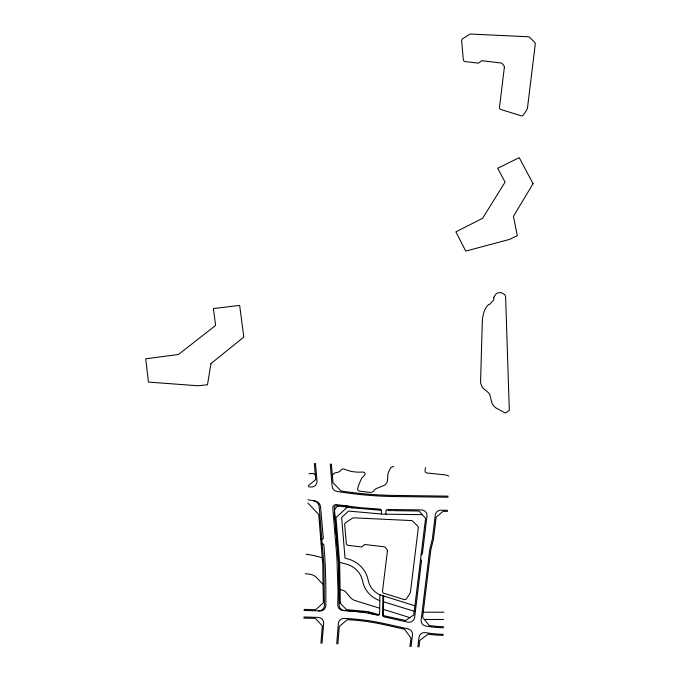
<?xml version="1.0" encoding="UTF-8"?>
<svg xmlns="http://www.w3.org/2000/svg" width="681" height="681" viewBox="0 0 681 681"><rect width="100%" height="100%" fill="white"/><g stroke="black" fill="none" stroke-linecap="round" stroke-linejoin="round"><path stroke-width="1.02" d="M382.892 595.722L382.586 615.037A1.881 1.813 4.2 0 0 384.075 616.841L407.757 622.128A5.652 5.439 4.2 0 0 414.618 617.488L421.496 561.144A3.013 2.903 4.2 0 0 421.496 560.472L420.594 559.212M383.335 615.573L383.641 595.96M422.28 514.666L382.756 514.146L348.587 511.073L341.649 517.407L345.02 558.148L347.812 558.888A28.253 27.197 4.2 0 1 367.987 579.276L368.387 581.14A20.719 19.945 4.2 0 0 379.913 594.811L379.598 613.581A1.881 1.813 4.2 0 1 377.172 615.241L373.809 614.271M340.304 603.264L339.691 563.851L335.997 517.56L347.284 507.243L349.404 507.524M381.36 513.917L381.471 511.014A1.881 1.813 4.2 0 0 379.683 509.116L360.87 507.72L342.151 505.43A6.776 6.529 4.2 0 0 334.414 512.393L337.325 546.06M385.838 514.095L385.991 511.227A1.881 1.813 4.2 0 1 387.889 509.499L421.437 509.941A5.652 5.439 4.2 0 1 427.004 516.045L422.458 553.227A3.005 2.886 4.2 0 1 422.305 553.874L421.122 554.87M336.737 643.826L338.346 623.507A5.652 5.439 4.2 0 1 344.194 618.416A222.61 214.302 4.2 0 1 385.318 623.796L408.132 628.903A5.652 5.439 4.2 0 1 412.49 634.871L411.052 646.652M337.87 643.868L339.291 626.486L347.31 619.65A221.478 213.213 4.2 0 1 385.071 624.86L404.497 629.21L410.966 638.046L409.919 646.601M320.904 643.222L322.343 625.907L315.337 618.391L303.794 618.093M322.036 643.264L323.654 623.2A5.652 5.439 4.2 0 0 318.206 617.412L303.828 617.003M425.429 467.617L425.063 470.58A2.256 2.179 4.2 0 0 426.996 472.997L443.51 474.717A14.31 13.782 4.2 0 1 448.822 476.028M417.853 646.907L419.019 637.331A5.652 5.439 4.2 0 1 425.582 632.64A116.391 112.05 4.2 0 0 443.237 634.309M418.985 646.95L419.777 640.438L428.128 634.139A117.515 113.131 4.2 0 0 443.203 635.39M332.337 475.151L333.69 473.789A3.763 3.626 4.2 0 1 336.005 472.708A7.534 7.253 4.2 0 0 341.07 470.06A3.013 2.903 4.2 0 1 344.646 469.252A33.897 32.637 4.2 0 0 358.972 472.146L363.152 472.078A1.881 1.813 4.2 0 1 364.573 475.134L362.539 477.236A7.534 7.253 4.2 0 0 361.092 479.415L358.904 484.583A11.296 10.879 4.2 0 0 358.453 485.842L357.721 488.464A2.256 2.179 4.2 0 0 359.653 491.205L370.192 492.38A3.763 3.626 4.2 0 0 373.401 491.222L375.129 489.384A3.763 3.626 4.2 0 1 376.482 488.464L383.352 485.757A6.776 6.529 4.2 0 0 387.506 480.207L388 473.491L390.8 467.464L393.797 466.417M320.87 539.182L322.411 539.029A1.141 1.098 4.2 0 0 323.305 538.101L320.504 506.596A6.776 6.529 4.2 0 0 314.903 500.961L307.965 499.794M423.224 612.228L444.021 612.21M424.382 619.48L443.765 619.463M304.101 609.393L315.771 609.699L323.364 602.753L322.768 564.566L318.734 514.461L307.846 503.012M304.058 610.482L319.985 610.951A5.652 5.439 4.2 0 0 325.824 605.647C325.986 585.328 325.705 564.932 323.833 544.681L323.313 544.059L321.279 543.932M308.885 473.635L311.047 473.661A4.06 3.907 4.2 0 1 315.294 474.725M448.107 496.143L394.716 495.445A368.753 354.997 4.2 0 1 341.002 490.95L332.975 482.633L331.375 464.042M448.072 497.232L394.708 496.534A369.877 356.078 4.2 0 1 336.874 491.393A5.652 5.439 4.2 0 1 332.175 486.455L330.234 463.999M447.613 510.282L440.947 510.197A5.652 5.439 4.2 0 0 435.287 514.972L432.358 538.986L429.728 549.627L421.139 620.025A5.652 5.439 4.2 0 0 425.744 626.035A109.607 105.521 4.2 0 0 443.467 627.78M447.57 511.371L443.093 511.312L436.163 517.16L433.474 539.182L430.843 549.822L422.612 617.258L429.192 625.498A108.475 104.431 4.2 0 0 443.51 626.69M393.695 510.665L418.934 510.997L425.591 518.292L413.784 614.96L405.561 620.519L382.628 615.428M392.35 510.639L392.801 510.648M391.447 510.622L388.306 510.546M386.876 510.503L386.348 510.486M381.351 510.282L351.532 507.788M346.314 610.661L343.181 610.508A5.652 5.439 4.2 0 1 337.75 604.89L338.057 592.07L336.891 557.271L332.771 508.06A3.388 3.26 4.2 0 1 336.686 504.587L342.654 505.506M347.497 610.729L360.811 611.844M305.352 573.751L309.574 574.202A11.296 10.879 4.2 0 1 316.776 577.777L321.228 582.553A11.296 10.879 4.2 0 0 323.432 584.383M361.943 611.972L373.903 614.305M352.239 507.839L336.55 505.77A2.094 2.017 4.2 0 0 334.294 507.405L338.593 564.447L339.138 604.975A5.652 5.439 4.2 0 0 344.535 610.568L366.701 612.559M348.629 506.323L349.489 506.434M347.778 506.213L346.067 505.983M345.216 505.864L343.505 505.625M308.467 485.536L315.72 479.62L314.324 463.395M308.425 486.634L310.425 486.966A5.652 5.439 4.2 0 0 316.988 481.186L315.456 463.438M414.244 611.24L383.548 601.808M368.583 612.866L369.4 613.079M369.809 613.189L371.043 613.513M322.368 557.756L318.053 556.607A94.165 90.65 4.2 0 0 306.041 554.215M339.615 562.344L346.331 564.132A22.601 21.758 4.2 0 1 362.65 581.242A26.363 25.384 4.2 0 0 379.802 600.633M371.451 613.624L372.677 613.956M379.147 614.696L368.387 611.691L346.391 609.572L339.419 602.345L339.547 592.266M414.908 605.801L379.913 594.811M379.683 608.218L355.32 600.642A11.296 10.879 4.2 0 1 349.821 596.931L346.34 592.606A7.534 7.253 4.2 0 0 340.56 589.789M383.429 609.384L409.868 617.607M337.691 548.699L338.423 557.501M338.406 557.748L339.53 592.513M318.58 610.891A5.652 5.439 4.2 0 0 324.42 605.63L323.943 565.4L319.193 506.655A6.776 6.529 4.2 0 0 313.558 500.731M493.895 297.231L493.861 299.742L489.724 304.313L488.779 304.433C484.191 308.331 482.838 315.039 482.31 320.828L480.548 382.739L481.578 385.795L483.433 388.596L487.153 391.405L489.733 394.333L491.963 403.152L493.751 405.97L495.862 407.885L505.379 413.018L509.303 410.328L505.608 296.524L504.851 294.643L500.841 292.549L497.641 292.915L495.921 294.022L493.895 297.231M387.395 551.108L382.509 591.074A2.256 2.179 4.2 0 0 383.548 593.168L404.454 599.655A2.256 2.179 4.2 0 0 406.463 598.667L409.528 594.079A6.776 6.529 4.2 0 0 410.558 591.321L418.304 527.886A2.256 2.179 4.2 0 0 417.785 526.217L412.754 521.22A2.256 2.179 4.2 0 0 411.239 520.556L353.788 517.841A2.256 2.179 4.2 0 0 352.417 518.207L345.667 522.582A2.256 2.179 4.2 0 0 344.688 524.557L346.314 543.395A2.256 2.179 4.2 0 0 348.306 545.387L361.509 546.945L364.786 544.494L383.837 546.749A2.256 2.179 4.2 0 1 385.344 547.575L386.919 549.499A2.256 2.179 4.2 0 1 387.395 551.108M504.366 67.308L499.488 107.275A2.256 2.179 4.2 0 0 500.518 109.377L521.425 115.864A2.256 2.179 4.2 0 0 523.434 114.876L526.507 110.288A6.776 6.529 4.2 0 0 527.537 107.53L535.283 44.086A2.256 2.179 4.2 0 0 534.755 42.426L529.733 37.429A2.256 2.179 4.2 0 0 528.209 36.765L470.758 34.05A2.256 2.179 4.2 0 0 469.396 34.416L462.646 38.791A2.256 2.179 4.2 0 0 461.658 40.766L463.293 59.605A2.256 2.179 4.2 0 0 465.276 61.596L478.488 63.146L481.756 60.703L500.816 62.958A2.256 2.179 4.2 0 1 502.323 63.776L503.897 65.708A2.256 2.179 4.2 0 1 504.366 67.308M210.957 363.594L207.492 384.756L197.958 385.769L148.458 382.075L145.717 358.81L178.448 354.486L215.63 325.433L213.383 308.578L239.661 305.386L243.807 337.069L210.957 363.594M533.036 183.691L513.431 216.413L517.305 235.686L509.456 239.423L465.778 251.102L455.895 231.88L482.582 218.32L505.081 182.133L497.692 168.284L519.211 157.634L533.036 183.691"/></g></svg>
